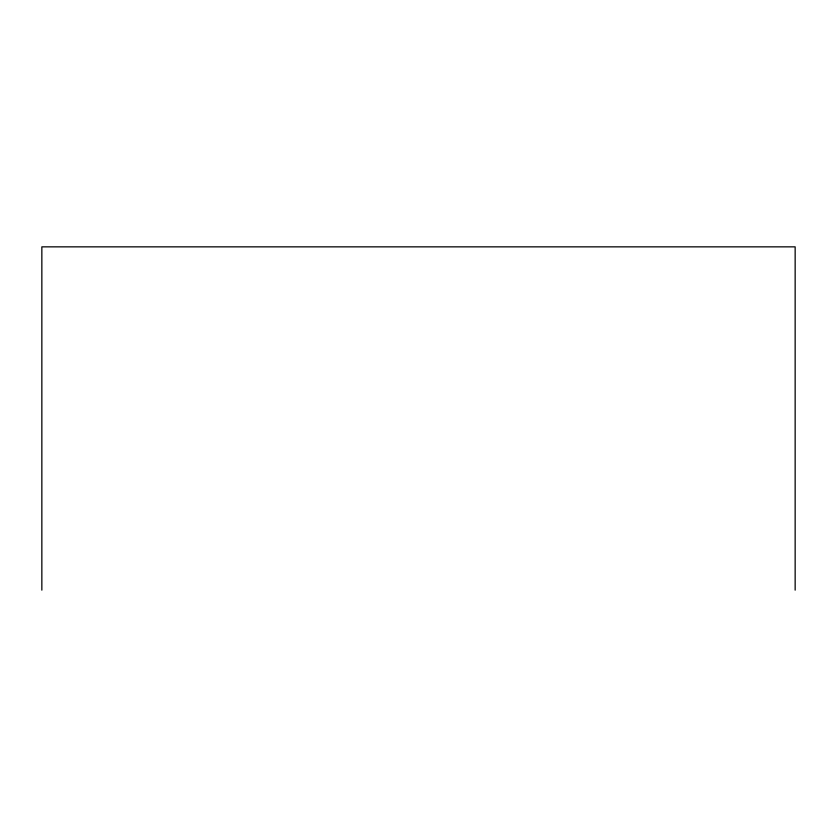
<?xml version="1.0" encoding="UTF-8"?>
<svg xmlns="http://www.w3.org/2000/svg" width="837" height="837" viewBox="0 0 837 837"><rect width="100%" height="100%" fill="white"/><g stroke="black" fill="none" stroke-linecap="round" stroke-linejoin="round"><path stroke-width="1.26" d="M795.15 590.148L795.15 246.852L41.85 246.852L41.85 590.148"/></g></svg>
